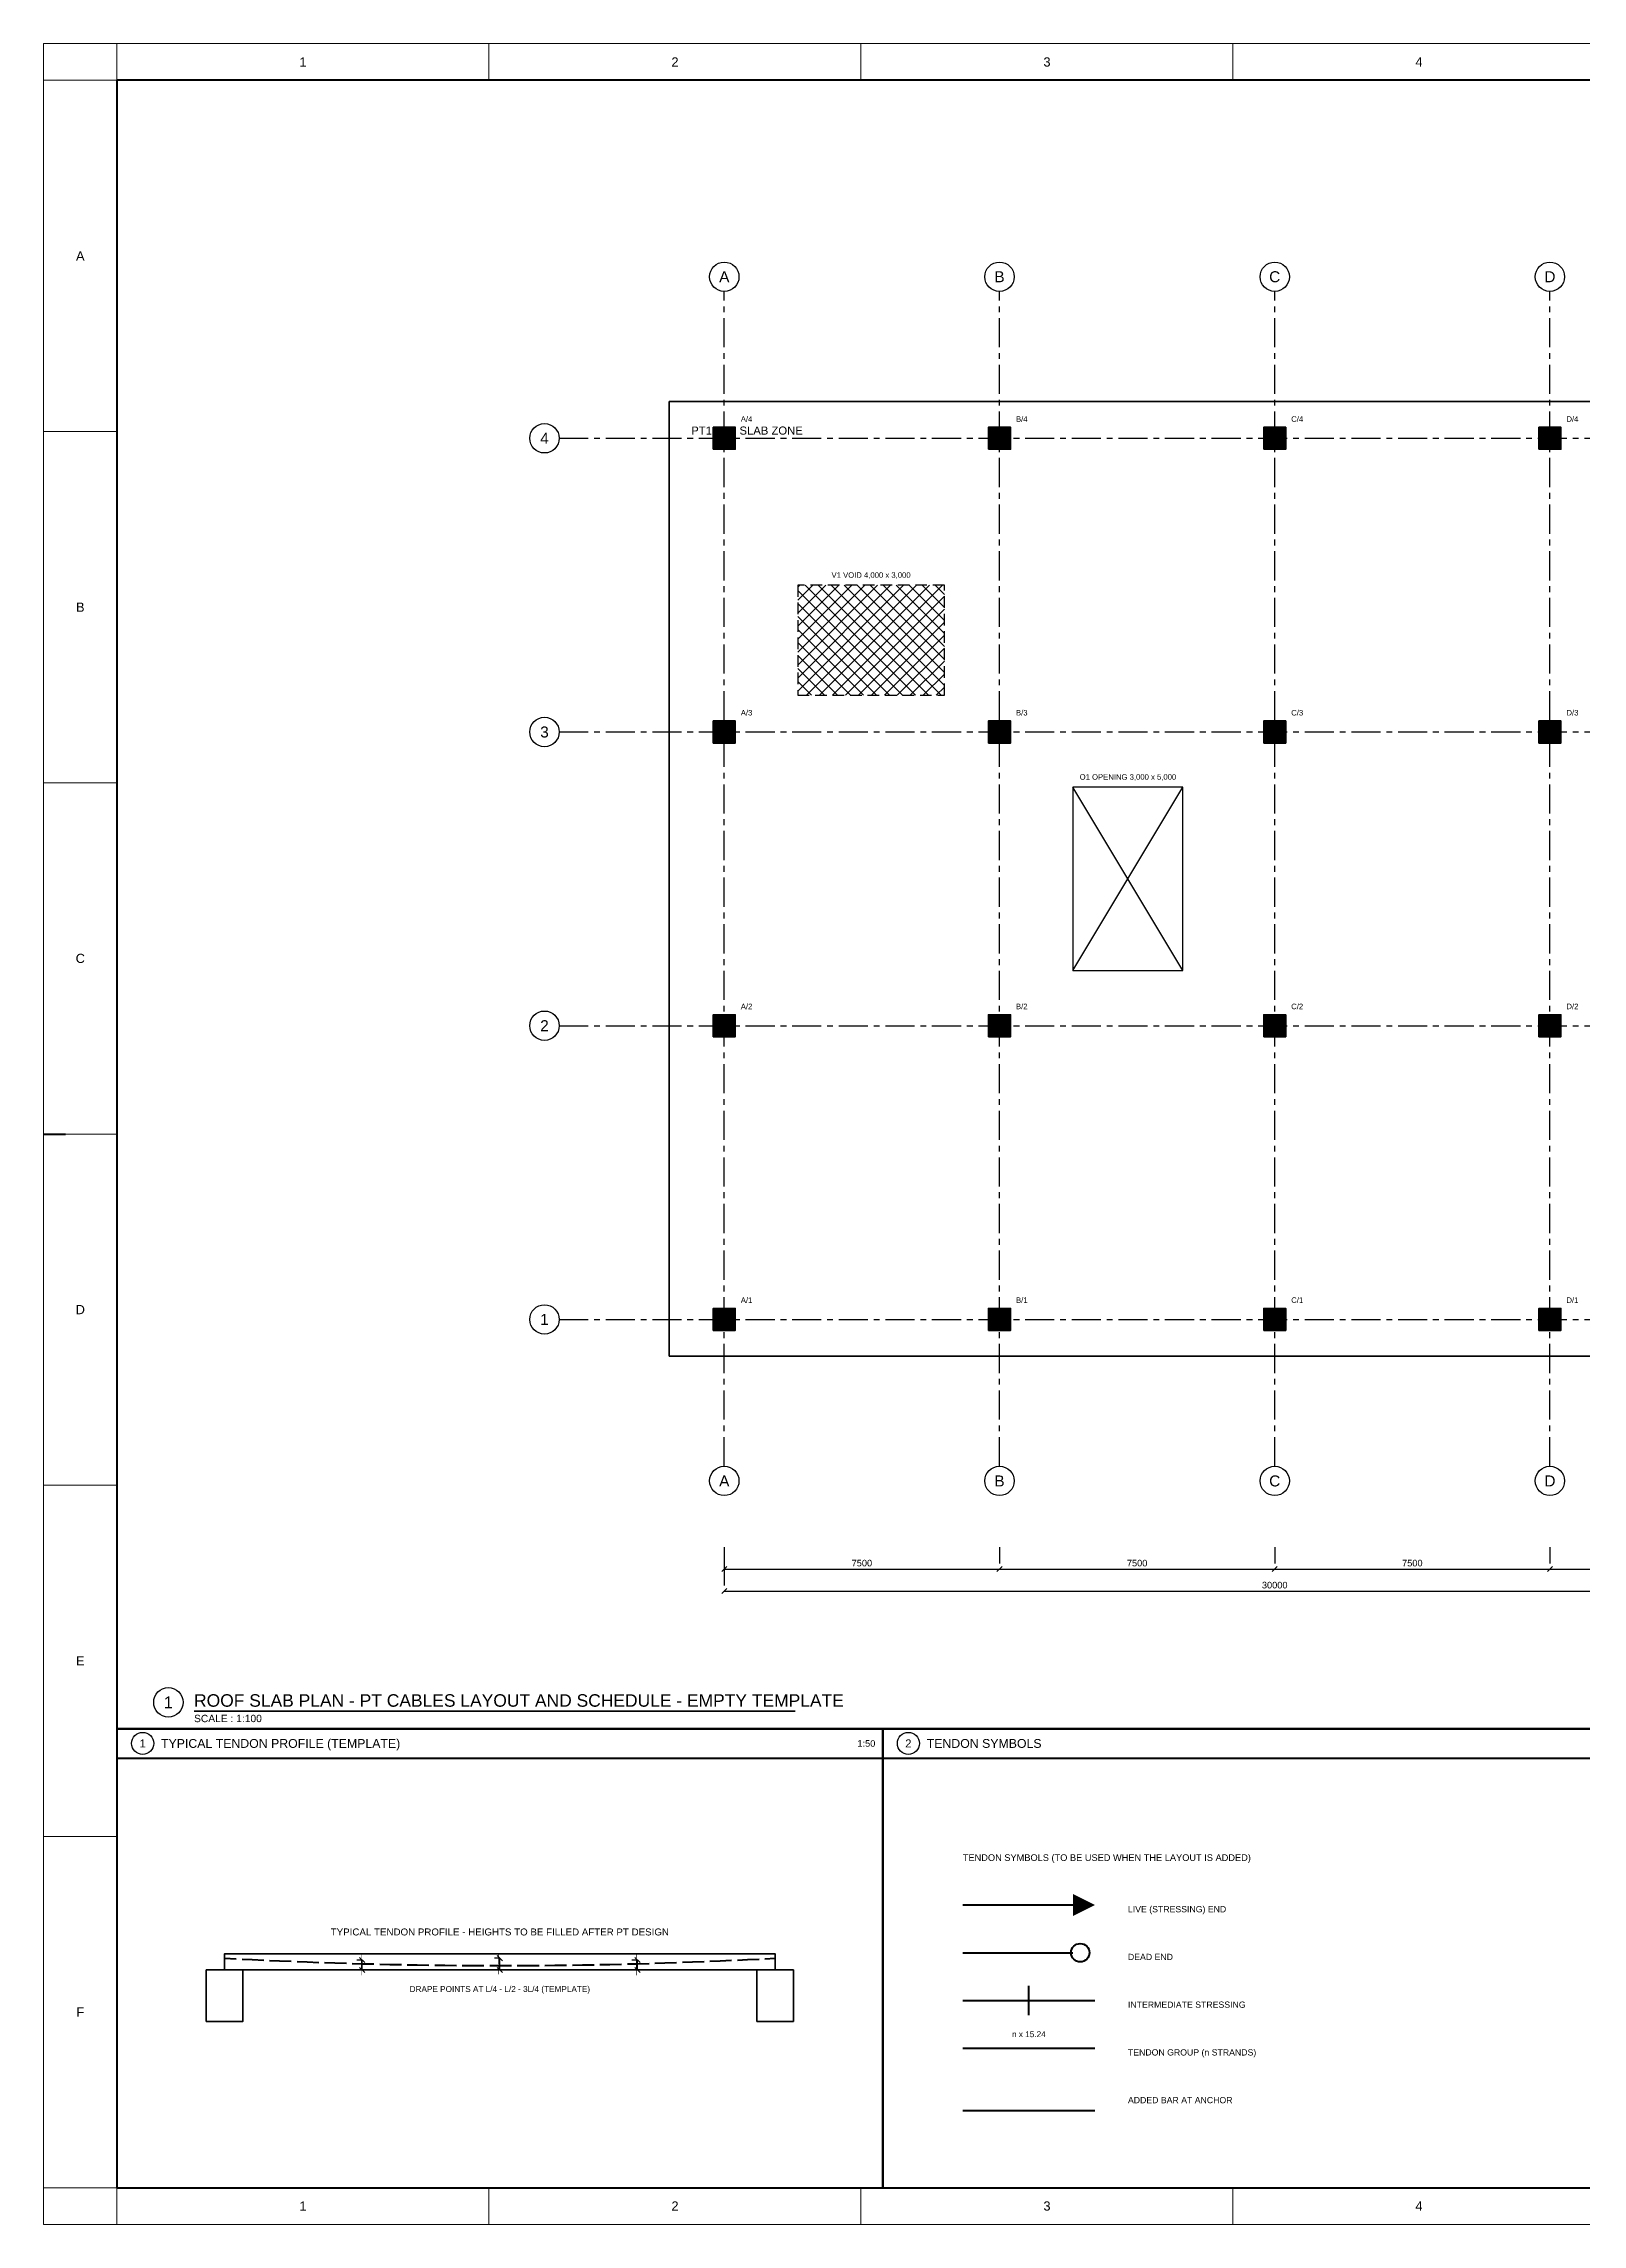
# Model space of a CAD drawing. Header units: millimetres. Extents: x 0 to 84100, y 0 to 59400.
# Drawn here: x 0 to 41935, y 0 to 59400 of the extents above; entities that cross this region are included whole.
import ezdxf
from ezdxf.enums import TextEntityAlignment as Align

# ---------------------------------------------------------------- set-up
doc = ezdxf.new("R2010")
doc.units = ezdxf.units.MM
doc.header["$LTSCALE"] = 25
for name, pattern in [('CENTER', [50.8, 31.75, -6.35, 6.35, -6.35]), ('DASHDOT', [25.4, 12.7, -6.35, 0, -6.35]), ('DASHED', [19.05, 12.7, -6.35])]:
    doc.linetypes.add(name, pattern=pattern)
doc.layers.get('0').update_dxf_attribs({"linetype": 'CONTINUOUS'})
for name, color, linetype in [('SPAN-CALLOUT', 3, 'CONTINUOUS'), ('SPAN-COL-HATCH', 8, 'CONTINUOUS'), ('SPAN-DETAIL', 7, 'CONTINUOUS'), ('SPAN-DIM', 8, 'CONTINUOUS'), ('SPAN-GRID', 8, 'CENTER'), ('SPAN-GRID-BUBBLE', 8, 'CONTINUOUS'), ('SPAN-OPENING', 6, 'CONTINUOUS'), ('SPAN-PT-TENDON', 3, 'CONTINUOUS'), ('SPAN-PT-TEXT', 3, 'CONTINUOUS'), ('SPAN-PT-ZONE', 4, 'DASHDOT'), ('SPAN-SHEET-NOTES', 7, 'CONTINUOUS'), ('SPAN-SHEET-TEXT', 2, 'CONTINUOUS'), ('SPAN-TEXT', 7, 'CONTINUOUS'), ('SPAN-VOID', 30, 'DASHED'), ('SPAN-VOID-HATCH', 30, 'CONTINUOUS')]:
    doc.layers.add(name, color=color, linetype=linetype)
for name, color, linetype, lineweight in [('SPAN-COL', 7, 'CONTINUOUS', 35), ('SPAN-PT-CABLE', 3, 'CONTINUOUS', 50), ('SPAN-RB-UBAR', 6, 'CONTINUOUS', 20), ('SPAN-SHEET-FRAME', 7, 'CONTINUOUS', 50), ('SPAN-SHEET-TITLE', 7, 'CONTINUOUS', 25), ('SPAN-SLAB-EDGE', 3, 'CONTINUOUS', 35)]:
    doc.layers.add(name, color=color, linetype=linetype, lineweight=lineweight)
doc.styles.get("Standard").update_dxf_attribs({"font": 'arial.ttf'})

# ---------------------------------------------------------------- blocks, each defined once
blk = doc.blocks.new('CABLES_SCHEDULE_EMPTY_TEMPLATE_L02')
at = {"layer": 'SPAN-COL-HATCH'}
h = blk.add_hatch(color=256, dxfattribs=at)
h.dxf.hatch_style = 1
h.paths.add_polyline_path([(18250, 48350), (18850, 48350), (18850, 48950), (18250, 48950)])
h = blk.add_hatch(color=256, dxfattribs=at)
h.dxf.hatch_style = 1
h.paths.add_polyline_path([(25750, 48350), (26350, 48350), (26350, 48950), (25750, 48950)])
h = blk.add_hatch(color=256, dxfattribs=at)
h.dxf.hatch_style = 1
h.paths.add_polyline_path([(33250, 48350), (33850, 48350), (33850, 48950), (33250, 48950)])
h = blk.add_hatch(color=256, dxfattribs=at)
h.dxf.hatch_style = 1
h.paths.add_polyline_path([(40750, 48350), (41350, 48350), (41350, 48950), (40750, 48950)])
h = blk.add_hatch(color=256, dxfattribs=at)
h.dxf.hatch_style = 1
h.paths.add_polyline_path([(18250, 40350), (18850, 40350), (18850, 40950), (18250, 40950)])
h = blk.add_hatch(color=256, dxfattribs=at)
h.dxf.hatch_style = 1
h.paths.add_polyline_path([(25750, 40350), (26350, 40350), (26350, 40950), (25750, 40950)])
h = blk.add_hatch(color=256, dxfattribs=at)
h.dxf.hatch_style = 1
h.paths.add_polyline_path([(33250, 40350), (33850, 40350), (33850, 40950), (33250, 40950)])
h = blk.add_hatch(color=256, dxfattribs=at)
h.dxf.hatch_style = 1
h.paths.add_polyline_path([(40750, 40350), (41350, 40350), (41350, 40950), (40750, 40950)])
h = blk.add_hatch(color=256, dxfattribs=at)
h.dxf.hatch_style = 1
h.paths.add_polyline_path([(18250, 32350), (18850, 32350), (18850, 32950), (18250, 32950)])
h = blk.add_hatch(color=256, dxfattribs=at)
h.dxf.hatch_style = 1
h.paths.add_polyline_path([(25750, 32350), (26350, 32350), (26350, 32950), (25750, 32950)])
h = blk.add_hatch(color=256, dxfattribs=at)
h.dxf.hatch_style = 1
h.paths.add_polyline_path([(33250, 32350), (33850, 32350), (33850, 32950), (33250, 32950)])
h = blk.add_hatch(color=256, dxfattribs=at)
h.dxf.hatch_style = 1
h.paths.add_polyline_path([(40750, 32350), (41350, 32350), (41350, 32950), (40750, 32950)])
h = blk.add_hatch(color=256, dxfattribs=at)
h.dxf.hatch_style = 1
h.paths.add_polyline_path([(18250, 24350), (18850, 24350), (18850, 24950), (18250, 24950)])
h = blk.add_hatch(color=256, dxfattribs=at)
h.dxf.hatch_style = 1
h.paths.add_polyline_path([(25750, 24350), (26350, 24350), (26350, 24950), (25750, 24950)])
h = blk.add_hatch(color=256, dxfattribs=at)
h.dxf.hatch_style = 1
h.paths.add_polyline_path([(33250, 24350), (33850, 24350), (33850, 24950), (33250, 24950)])
h = blk.add_hatch(color=256, dxfattribs=at)
h.dxf.hatch_style = 1
h.paths.add_polyline_path([(40750, 24350), (41350, 24350), (41350, 24950), (40750, 24950)])
at = {"layer": 'SPAN-VOID-HATCH'}
h = blk.add_hatch(dxfattribs=at)
h.set_pattern_fill('ANSI37', color=256, scale=78.74)
h.paths.add_polyline_path([(20550, 41650), (24550, 41650), (24550, 44650), (20550, 44650)])
at = {"layer": 'SPAN-CALLOUT'}
for centre, radius in [((3400, 14220), 400), ((2700, 13100), 300), ((23566.666667, 13100), 300)]:
    blk.add_circle(centre, radius, dxfattribs=at)
at = {"layer": 'SPAN-COL'}
for points in [[(18250, 48350), (18850, 48350), (18850, 48950), (18250, 48950)], [(25750, 48350), (26350, 48350), (26350, 48950), (25750, 48950)], [(33250, 48350), (33850, 48350), (33850, 48950), (33250, 48950)], [(40750, 48350), (41350, 48350), (41350, 48950), (40750, 48950)], [(18250, 40350), (18850, 40350), (18850, 40950), (18250, 40950)], [(25750, 40350), (26350, 40350), (26350, 40950), (25750, 40950)], [(33250, 40350), (33850, 40350), (33850, 40950), (33250, 40950)], [(40750, 40350), (41350, 40350), (41350, 40950), (40750, 40950)], [(18250, 32350), (18850, 32350), (18850, 32950), (18250, 32950)], [(25750, 32350), (26350, 32350), (26350, 32950), (25750, 32950)], [(33250, 32350), (33850, 32350), (33850, 32950), (33250, 32950)], [(40750, 32350), (41350, 32350), (41350, 32950), (40750, 32950)], [(18250, 24350), (18850, 24350), (18850, 24950), (18250, 24950)], [(25750, 24350), (26350, 24350), (26350, 24950), (25750, 24950)], [(33250, 24350), (33850, 24350), (33850, 24950), (33250, 24950)], [(40750, 24350), (41350, 24350), (41350, 24950), (40750, 24950)], [(4433.333333, 5530), (5433.333333, 5530), (5433.333333, 6930), (4433.333333, 6930)], [(19433.333333, 5530), (20433.333333, 5530), (20433.333333, 6930), (19433.333333, 6930)]]:
    blk.add_lwpolyline(points, close=True, dxfattribs=at)
at = {"layer": 'SPAN-DETAIL', "lineweight": 35}
blk.add_lwpolyline([(4933.333333, 6930), (19933.333333, 6930), (19933.333333, 7370), (4933.333333, 7370)], close=True, dxfattribs=at)
at = {"layer": 'SPAN-DIM'}
for p, q in [((18550, 18450), (18550, 18000)), ((18550, 18450), (18550, 17400)), ((26050, 18450), (26050, 18000)), ((26050, 18450), (26050, 18000)), ((33550, 18450), (33550, 18000)), ((33550, 18450), (33550, 18000)), ((41050, 18450), (41050, 18000)), ((41050, 18450), (41050, 18000)), ((18480, 17780), (18620, 17920)), ((18550, 17850), (26050, 17850)), ((25980, 17780), (26120, 17920)), ((25980, 17780), (26120, 17920)), ((26050, 17850), (33550, 17850)), ((33480, 17780), (33620, 17920)), ((33480, 17780), (33620, 17920)), ((33550, 17850), (41050, 17850)), ((40980, 17780), (41120, 17920)), ((40980, 17780), (41120, 17920)), ((41050, 17850), (48550, 17850)), ((18480, 17180), (18620, 17320)), ((18550, 17250), (48550, 17250)), ((8683.333333, 7200), (8533.333333, 7200)), ((8753.333333, 7130), (8613.333333, 7270)), ((8683.333333, 6930), (8683.333333, 7200)), ((12433.333333, 7250), (12283.333333, 7250)), ((12503.333333, 7180), (12363.333333, 7320)), ((12433.333333, 6930), (12433.333333, 7250)), ((16183.333333, 7200), (16033.333333, 7200)), ((16253.333333, 7130), (16113.333333, 7270)), ((16183.333333, 6930), (16183.333333, 7200)), ((8683.333333, 6930), (8533.333333, 6930)), ((8753.333333, 6860), (8613.333333, 7000)), ((12433.333333, 6930), (12283.333333, 6930)), ((12503.333333, 6860), (12363.333333, 7000)), ((16183.333333, 6930), (16033.333333, 6930)), ((16253.333333, 6860), (16113.333333, 7000))]:
    blk.add_line(p, q, dxfattribs=at)
at = {"layer": 'SPAN-GRID'}
for p, q in [((18550, 20650), (18550, 52650)), ((26050, 20650), (26050, 52650)), ((33550, 20650), (33550, 52650)), ((41050, 20650), (41050, 52650)), ((14050, 48650), (52550, 48650)), ((14050, 40650), (52550, 40650)), ((14050, 32650), (52550, 32650)), ((14050, 24650), (52550, 24650))]:
    blk.add_line(p, q, dxfattribs=at)
at = {"layer": 'SPAN-GRID-BUBBLE'}
for centre in [(18550, 53050), (26050, 53050), (33550, 53050), (41050, 53050), (13650, 48650), (13650, 40650), (13650, 32650), (13650, 24650), (18550, 20250), (26050, 20250), (33550, 20250), (41050, 20250)]:
    blk.add_circle(centre, 400, dxfattribs=at)
at = {"layer": 'SPAN-OPENING'}
for p, q in [((28050, 34150), (31050, 39150)), ((31050, 34150), (28050, 39150))]:
    blk.add_line(p, q, dxfattribs=at)
blk.add_lwpolyline([(28050, 34150), (31050, 34150), (31050, 39150), (28050, 39150)], close=True, dxfattribs=at)
at = {"layer": 'SPAN-PT-CABLE', "lineweight": 50}
for p, q in [((25050, 8700), (28050, 8700)), ((25050, 7400), (28050, 7400)), ((25050, 6100), (28650, 6100)), ((26850, 5700), (26850, 6500)), ((25050, 4800), (28650, 4800))]:
    blk.add_line(p, q, dxfattribs=at)
blk.add_circle((28250, 7400), 250, dxfattribs=at)
at = {"layer": 'SPAN-PT-CABLE'}
blk.add_solid([(28050, 8400), (28650, 8700), (28050, 9000)], dxfattribs=at)
at = {"layer": 'SPAN-PT-TENDON', "linetype": 'DASHED', "lineweight": 50}
blk.add_lwpolyline([(4933.333333, 7250), (5683.333333, 7212), (6433.333333, 7178), (7183.333333, 7148), (7933.333333, 7122), (8683.333333, 7100), (9433.333333, 7082), (10183.333333, 7068), (10933.333333, 7058), (11683.333333, 7052), (12433.333333, 7050), (13183.333333, 7052), (13933.333333, 7058), (14683.333333, 7068), (15433.333333, 7082), (16183.333333, 7100), (16933.333333, 7122), (17683.333333, 7148), (18433.333333, 7178), (19183.333333, 7212), (19933.333333, 7250)], dxfattribs=at)
at = {"layer": 'SPAN-PT-ZONE'}
blk.add_lwpolyline([(17050, 23650), (49550, 23650), (49550, 49650), (17050, 49650)], close=True, dxfattribs=at)
at = {"layer": 'SPAN-RB-UBAR', "lineweight": 50}
blk.add_line((25050, 3100), (28650, 3100), dxfattribs=at)
at = {"layer": 'SPAN-SHEET-FRAME', "lineweight": 13}
for p, q in [((2000, 58400), (2000, 59400)), ((12137.5, 58400), (12137.5, 59400)), ((22275, 58400), (22275, 59400)), ((32412.5, 58400), (32412.5, 59400)), ((0, 58400), (2000, 58400)), ((0, 48833.333333), (2000, 48833.333333)), ((0, 39266.666667), (2000, 39266.666667)), ((0, 29700), (2000, 29700)), ((0, 20133.333333), (2000, 20133.333333)), ((0, 10566.666667), (2000, 10566.666667)), ((0, 1000), (2000, 1000)), ((2000, 0), (2000, 1000)), ((12137.5, 0), (12137.5, 1000)), ((22275, 0), (22275, 1000)), ((32412.5, 0), (32412.5, 1000))]:
    blk.add_line(p, q, dxfattribs=at)
at = {"layer": 'SPAN-SHEET-FRAME'}
for p, q in [((0, 29700), (600, 29700)), ((2000, 13500), (64600, 13500)), ((2000, 12700), (22866.666667, 12700)), ((22866.666667, 12700), (43733.333333, 12700))]:
    blk.add_line(p, q, dxfattribs=at)
at = {"layer": 'SPAN-SHEET-FRAME', "lineweight": 13}
blk.add_lwpolyline([(0, 0), (84100, 0), (84100, 59400), (0, 59400)], close=True, dxfattribs=at)
at = {"layer": 'SPAN-SHEET-FRAME'}
for points in [[(2000, 1000), (83100, 1000), (83100, 58400), (2000, 58400)], [(2000, 1000), (22866.666667, 1000), (22866.666667, 13500), (2000, 13500)], [(22866.666667, 1000), (43733.333333, 1000), (43733.333333, 13500), (22866.666667, 13500)]]:
    blk.add_lwpolyline(points, close=True, dxfattribs=at)
at = {"layer": 'SPAN-SHEET-TITLE', "lineweight": 35}
blk.add_line((4100, 13980), (20480, 13980), dxfattribs=at)
at = {"layer": 'SPAN-SLAB-EDGE', "color": 3}
blk.add_lwpolyline([(17050, 23650), (49550, 23650), (49550, 49650), (17050, 49650)], close=True, dxfattribs=at)
at = {"layer": 'SPAN-VOID'}
blk.add_lwpolyline([(20550, 41650), (24550, 41650), (24550, 44650), (20550, 44650)], close=True, dxfattribs=at)
at = {"layer": 'SPAN-CALLOUT'}
for s, height, p in [('1', 320, (3400, 14220)), ('1', 220, (2700, 13100)), ('2', 220, (23566.666667, 13100))]:
    blk.add_text(s, height=height, dxfattribs=at).set_placement(p, align=Align.MIDDLE_CENTER)
at = {"layer": 'SPAN-DIM'}
for s, p in [('7500', (22300, 17922)), ('7500', (29800, 17922)), ('7500', (37300, 17922)), ('30000', (33550, 17322))]:
    blk.add_text(s, height=180, dxfattribs=at).set_placement(p, align=Align.CENTER)
for p in [(8611.333333, 7065), (12361.333333, 7090), (16111.333333, 7065)]:
    blk.add_text('____', height=180, rotation=90, dxfattribs=at).set_placement(p, align=Align.CENTER)
at = {"layer": 'SPAN-OPENING'}
blk.add_text('O1 OPENING 3,000 x 5,000', height=150, dxfattribs=at).set_placement((29550, 39350), align=Align.CENTER)
at = {"layer": 'SPAN-PT-TEXT'}
blk.add_text('TENDON SYMBOLS (TO BE USED WHEN THE LAYOUT IS ADDED)', height=180, dxfattribs=at).set_placement((25050, 9900))
for s, height, p in [('TYPICAL TENDON PROFILE - HEIGHTS TO BE FILLED AFTER PT DESIGN', 190, (12433.333333, 7870)), ('n x 15.24', 160, (26850, 5100))]:
    blk.add_text(s, height=height, dxfattribs=at).set_placement(p, align=Align.CENTER)
at = {"layer": 'SPAN-PT-ZONE'}
blk.add_text('PT1 - PT SLAB ZONE', height=220, dxfattribs=at).set_placement((17650, 48750))
at = {"layer": 'SPAN-SHEET-FRAME'}
for s, p in [('1', (7068.75, 58900)), ('2', (17206.25, 58900)), ('3', (27343.75, 58900)), ('4', (37481.25, 58900)), ('A', (1000, 53616.666667)), ('B', (1000, 44050)), ('C', (1000, 34483.333333)), ('D', (1000, 24916.666667)), ('E', (1000, 15350)), ('F', (1000, 5783.333333)), ('1', (7068.75, 500)), ('2', (17206.25, 500)), ('3', (27343.75, 500)), ('4', (37481.25, 500))]:
    blk.add_text(s, height=250, dxfattribs=at).set_placement(p, align=Align.MIDDLE_CENTER)
at = {"layer": 'SPAN-SHEET-NOTES'}
for s, p in [('LIVE (STRESSING) END', (29550, 8500)), ('DEAD END', (29550, 7200)), ('INTERMEDIATE STRESSING', (29550, 5900)), ('TENDON GROUP (n STRANDS)', (29550, 4600)), ('ADDED BAR AT ANCHOR', (29550, 3300))]:
    blk.add_text(s, height=170, dxfattribs=at).set_placement(p)
blk.add_text('DRAPE POINTS AT L/4 - L/2 - 3L/4 (TEMPLATE)', height=160, dxfattribs=at).set_placement((12433.333333, 6330), align=Align.CENTER)
at = {"layer": 'SPAN-SHEET-TEXT'}
blk.add_text('ROOF SLAB PLAN - PT CABLES LAYOUT AND SCHEDULE - EMPTY TEMPLATE', height=340, dxfattribs=at).set_placement((4100, 14100))
for s, p in [('TYPICAL TENDON PROFILE (TEMPLATE)', (3200, 13100)), ('TENDON SYMBOLS', (24066.666667, 13100))]:
    blk.add_text(s, height=240, dxfattribs=at).set_placement(p, align=Align.MIDDLE_LEFT)
at = {"layer": 'SPAN-SHEET-TITLE'}
blk.add_text('SCALE : 1:100', height=200, dxfattribs=at).set_placement((4100, 13680))
blk.add_text('1:50', height=180, dxfattribs=at).set_placement((22666.666667, 13100), align=Align.MIDDLE_RIGHT)
at = {"layer": 'SPAN-TEXT'}
for s, p in [('A', (18550, 53050)), ('B', (26050, 53050)), ('C', (33550, 53050)), ('D', (41050, 53050)), ('4', (13650, 48650)), ('3', (13650, 40650)), ('2', (13650, 32650)), ('1', (13650, 24650)), ('A', (18550, 20250)), ('B', (26050, 20250)), ('C', (33550, 20250)), ('D', (41050, 20250))]:
    blk.add_text(s, height=300, dxfattribs=at).set_placement(p, align=Align.MIDDLE_CENTER)
for s, p in [('A/4', (19000, 49100)), ('B/4', (26500, 49100)), ('C/4', (34000, 49100)), ('D/4', (41500, 49100)), ('A/3', (19000, 41100)), ('B/3', (26500, 41100)), ('C/3', (34000, 41100)), ('D/3', (41500, 41100)), ('A/2', (19000, 33100)), ('B/2', (26500, 33100)), ('C/2', (34000, 33100)), ('D/2', (41500, 33100)), ('A/1', (19000, 25100)), ('B/1', (26500, 25100)), ('C/1', (34000, 25100)), ('D/1', (41500, 25100))]:
    blk.add_text(s, height=150, dxfattribs=at).set_placement(p)
at = {"layer": 'SPAN-VOID'}
blk.add_text('V1 VOID 4,000 x 3,000', height=150, dxfattribs=at).set_placement((22550, 44850), align=Align.CENTER)

msp = doc.modelspace()

# ---------------------------------------------------------------- block references
msp.add_blockref('CABLES_SCHEDULE_EMPTY_TEMPLATE_L02', (0, 0))

doc.saveas('drawing.dxf')
